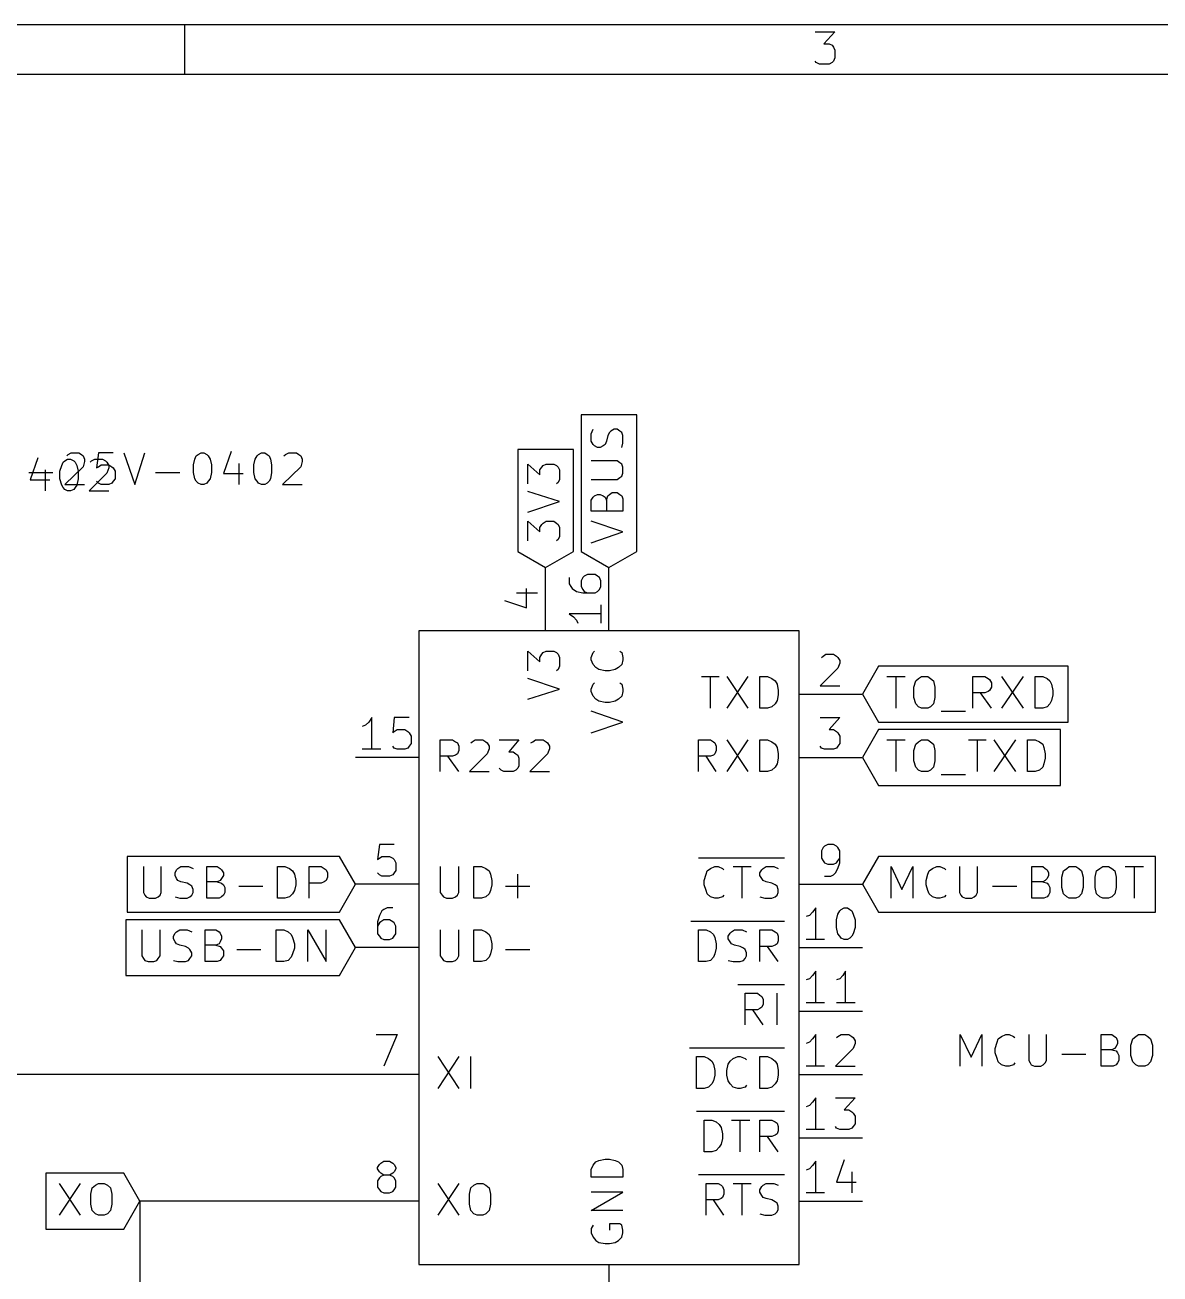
# Model space of a CAD drawing. Extents: x 0.4 to 11.3, y -7.9 to -0.4.
# Drawn here: x 4.079 to 5.869, y -2.365 to -0.394 of the extents above; entities that cross this region are included whole.
import ezdxf

# ---------------------------------------------------------------- set-up
doc = ezdxf.new("R2010")
doc.units = 0
doc.header["$MEASUREMENT"] = 0
for name, color, linetype in [('BLUE3', 171, 'CONTINUOUS'), ('CYAN2', 4, 'CONTINUOUS'), ('GREEN2', 3, 'CONTINUOUS'), ('LYELLOW', 51, 'CONTINUOUS'), ('RED2', 1, 'CONTINUOUS')]:
    doc.layers.add(name, color=color, linetype=linetype)

msp = doc.modelspace()

# ---------------------------------------------------------------- linework, layer by layer
at = {"layer": 'BLUE3', "linetype": 'CONTINUOUS'}
for p, q in [((5.554, -2.037), (5.554, -1.987)), ((5.554, -1.987), (5.571, -2.023)), ((5.571, -2.023), (5.588, -1.987)), ((5.588, -1.987), (5.588, -2.037)), ((5.614, -1.994), (5.619, -1.99)), ((5.619, -1.99), (5.626, -1.987)), ((5.626, -1.987), (5.631, -1.987)), ((5.631, -1.987), (5.638, -1.99)), ((5.638, -1.99), (5.64, -1.992)), ((5.662, -1.987), (5.662, -2.028)), ((5.69, -2.028), (5.69, -1.987)), ((5.776, -2.037), (5.776, -1.987)), ((5.776, -1.987), (5.793, -1.987)), ((5.793, -1.987), (5.797, -1.99)), ((5.797, -1.99), (5.8, -1.992)), ((5.826, -1.994), (5.831, -1.99)), ((5.831, -1.99), (5.835, -1.987)), ((5.835, -1.987), (5.845, -1.987)), ((5.845, -1.987), (5.85, -1.99)), ((5.85, -1.99), (5.854, -1.994)), ((5.609, -2.009), (5.612, -1.999)), ((5.609, -2.016), (5.609, -2.009)), ((5.612, -1.999), (5.614, -1.994)), ((5.797, -2.009), (5.793, -2.011)), ((5.8, -2.006), (5.797, -2.009)), ((5.8, -1.992), (5.802, -1.997)), ((5.802, -2.001), (5.8, -2.006)), ((5.802, -1.997), (5.802, -2.001)), ((5.823, -2.004), (5.826, -1.994)), ((5.823, -2.02), (5.823, -2.004)), ((5.854, -1.994), (5.857, -2.004)), ((5.857, -2.004), (5.857, -2.02)), ((5.612, -2.025), (5.609, -2.016)), ((5.614, -2.03), (5.612, -2.025)), ((5.619, -2.035), (5.614, -2.03)), ((5.662, -2.028), (5.664, -2.032)), ((5.688, -2.032), (5.69, -2.028)), ((5.714, -2.018), (5.752, -2.018)), ((5.793, -2.011), (5.776, -2.011)), ((5.793, -2.011), (5.8, -2.013)), ((5.8, -2.013), (5.802, -2.016)), ((5.802, -2.016), (5.804, -2.02)), ((5.804, -2.028), (5.802, -2.032)), ((5.804, -2.02), (5.804, -2.028)), ((5.826, -2.03), (5.823, -2.02)), ((5.831, -2.035), (5.826, -2.03)), ((5.854, -2.03), (5.85, -2.035)), ((5.857, -2.02), (5.854, -2.03)), ((5.626, -2.037), (5.619, -2.035)), ((5.631, -2.037), (5.626, -2.037)), ((5.638, -2.035), (5.631, -2.037)), ((5.64, -2.032), (5.638, -2.035)), ((5.664, -2.032), (5.666, -2.035)), ((5.666, -2.035), (5.671, -2.037)), ((5.671, -2.037), (5.681, -2.037)), ((5.681, -2.037), (5.685, -2.035)), ((5.685, -2.035), (5.688, -2.032)), ((5.795, -2.037), (5.776, -2.037)), ((5.8, -2.035), (5.795, -2.037)), ((5.802, -2.032), (5.8, -2.035)), ((5.835, -2.037), (5.831, -2.035)), ((5.845, -2.037), (5.835, -2.037)), ((5.85, -2.035), (5.845, -2.037))]:
    msp.add_line(p, q, dxfattribs=at)
at = {"layer": 'CYAN2', "linetype": 'CONTINUOUS'}
for p, q in [((4.099, -1.077), (4.087, -1.112)), ((4.137, -1.089), (4.139, -1.084)), ((4.139, -1.084), (4.142, -1.082)), ((4.142, -1.082), (4.146, -1.079)), ((4.145, -1.074), (4.147, -1.072)), ((4.146, -1.079), (4.151, -1.079)), ((4.147, -1.072), (4.152, -1.069)), ((4.151, -1.079), (4.156, -1.082)), ((4.152, -1.069), (4.164, -1.069)), ((4.156, -1.082), (4.158, -1.084)), ((4.158, -1.084), (4.161, -1.089)), ((4.164, -1.069), (4.168, -1.072)), ((4.168, -1.072), (4.171, -1.074)), ((4.171, -1.074), (4.173, -1.079)), ((4.173, -1.083), (4.171, -1.091)), ((4.173, -1.079), (4.173, -1.083)), ((4.182, -1.084), (4.184, -1.082)), ((4.184, -1.082), (4.189, -1.079)), ((4.189, -1.079), (4.201, -1.079)), ((4.195, -1.069), (4.192, -1.093)), ((4.218, -1.069), (4.195, -1.069)), ((4.201, -1.079), (4.206, -1.082)), ((4.206, -1.082), (4.208, -1.084)), ((4.208, -1.084), (4.211, -1.089)), ((4.235, -1.069), (4.252, -1.119)), ((4.252, -1.119), (4.268, -1.069)), ((4.345, -1.088), (4.347, -1.079)), ((4.347, -1.079), (4.349, -1.074)), ((4.349, -1.074), (4.352, -1.072)), ((4.352, -1.072), (4.357, -1.069)), ((4.357, -1.069), (4.361, -1.069)), ((4.361, -1.069), (4.366, -1.072)), ((4.366, -1.072), (4.368, -1.074)), ((4.368, -1.074), (4.371, -1.079)), ((4.371, -1.079), (4.373, -1.088)), ((4.404, -1.067), (4.392, -1.102)), ((4.44, -1.088), (4.442, -1.079)), ((4.442, -1.079), (4.445, -1.074)), ((4.445, -1.074), (4.447, -1.072)), ((4.447, -1.072), (4.452, -1.069)), ((4.452, -1.069), (4.457, -1.069)), ((4.457, -1.069), (4.461, -1.072)), ((4.461, -1.072), (4.464, -1.074)), ((4.464, -1.074), (4.466, -1.079)), ((4.466, -1.079), (4.468, -1.088)), ((4.487, -1.074), (4.49, -1.072)), ((4.49, -1.072), (4.495, -1.069)), ((4.495, -1.069), (4.507, -1.069)), ((4.507, -1.069), (4.511, -1.072)), ((4.511, -1.072), (4.514, -1.074)), ((4.514, -1.074), (4.516, -1.079)), ((4.516, -1.083), (4.514, -1.091)), ((4.516, -1.079), (4.516, -1.083)), ((4.085, -1.1), (4.123, -1.1)), ((4.111, -1.096), (4.111, -1.129)), ((4.134, -1.098), (4.137, -1.089)), ((4.134, -1.11), (4.134, -1.098)), ((4.171, -1.091), (4.142, -1.119)), ((4.161, -1.089), (4.163, -1.098)), ((4.163, -1.098), (4.163, -1.11)), ((4.208, -1.101), (4.18, -1.129)), ((4.192, -1.093), (4.195, -1.091)), ((4.195, -1.091), (4.199, -1.088)), ((4.199, -1.088), (4.211, -1.088)), ((4.211, -1.093), (4.208, -1.101)), ((4.211, -1.088), (4.216, -1.091)), ((4.211, -1.089), (4.211, -1.093)), ((4.216, -1.091), (4.218, -1.093)), ((4.218, -1.093), (4.221, -1.098)), ((4.221, -1.098), (4.221, -1.11)), ((4.285, -1.1), (4.323, -1.1)), ((4.345, -1.1), (4.345, -1.088)), ((4.347, -1.11), (4.345, -1.1)), ((4.373, -1.1), (4.371, -1.11)), ((4.373, -1.088), (4.373, -1.1)), ((4.392, -1.102), (4.423, -1.102)), ((4.416, -1.086), (4.416, -1.119)), ((4.44, -1.1), (4.44, -1.088)), ((4.442, -1.11), (4.44, -1.1)), ((4.468, -1.1), (4.466, -1.11)), ((4.468, -1.088), (4.468, -1.1)), ((4.514, -1.091), (4.485, -1.119)), ((4.087, -1.112), (4.118, -1.112)), ((4.137, -1.12), (4.134, -1.11)), ((4.139, -1.124), (4.137, -1.12)), ((4.142, -1.119), (4.173, -1.119)), ((4.161, -1.12), (4.158, -1.124)), ((4.163, -1.11), (4.161, -1.12)), ((4.195, -1.117), (4.192, -1.114)), ((4.199, -1.119), (4.195, -1.117)), ((4.211, -1.119), (4.199, -1.119)), ((4.216, -1.117), (4.211, -1.119)), ((4.218, -1.114), (4.216, -1.117)), ((4.221, -1.11), (4.218, -1.114)), ((4.349, -1.114), (4.347, -1.11)), ((4.352, -1.117), (4.349, -1.114)), ((4.357, -1.119), (4.352, -1.117)), ((4.361, -1.119), (4.357, -1.119)), ((4.366, -1.117), (4.361, -1.119)), ((4.368, -1.114), (4.366, -1.117)), ((4.371, -1.11), (4.368, -1.114)), ((4.445, -1.114), (4.442, -1.11)), ((4.447, -1.117), (4.445, -1.114)), ((4.452, -1.119), (4.447, -1.117)), ((4.457, -1.119), (4.452, -1.119)), ((4.461, -1.117), (4.457, -1.119)), ((4.464, -1.114), (4.461, -1.117)), ((4.466, -1.11), (4.464, -1.114)), ((4.485, -1.119), (4.516, -1.119)), ((4.142, -1.127), (4.139, -1.124)), ((4.146, -1.129), (4.142, -1.127)), ((4.151, -1.129), (4.146, -1.129)), ((4.156, -1.127), (4.151, -1.129)), ((4.158, -1.124), (4.156, -1.127)), ((4.18, -1.129), (4.211, -1.129)), ((4.872, -1.413), (4.872, -1.382)), ((4.872, -1.382), (4.891, -1.399)), ((4.891, -1.392), (4.894, -1.387)), ((4.891, -1.399), (4.891, -1.392)), ((4.894, -1.387), (4.896, -1.384)), ((4.896, -1.384), (4.901, -1.382)), ((4.901, -1.382), (4.913, -1.382)), ((4.913, -1.382), (4.917, -1.384)), ((4.917, -1.384), (4.92, -1.387)), ((4.92, -1.387), (4.922, -1.392)), ((4.922, -1.392), (4.922, -1.406)), ((4.972, -1.392), (4.975, -1.384)), ((4.972, -1.396), (4.972, -1.392)), ((4.975, -1.403), (4.972, -1.396)), ((4.975, -1.384), (4.977, -1.382)), ((5.017, -1.382), (5.02, -1.384)), ((5.02, -1.384), (5.022, -1.392)), ((5.022, -1.396), (5.02, -1.403)), ((5.022, -1.392), (5.022, -1.396)), ((4.92, -1.411), (4.917, -1.413)), ((4.922, -1.406), (4.92, -1.411)), ((4.979, -1.408), (4.975, -1.403)), ((4.984, -1.411), (4.979, -1.408)), ((4.994, -1.413), (4.984, -1.411)), ((5.001, -1.413), (4.994, -1.413)), ((5.01, -1.411), (5.001, -1.413)), ((5.015, -1.408), (5.01, -1.411)), ((5.02, -1.403), (5.015, -1.408)), ((4.922, -1.442), (4.872, -1.425)), ((4.972, -1.442), (4.975, -1.434)), ((4.975, -1.434), (4.977, -1.432)), ((5.017, -1.432), (5.02, -1.434)), ((5.02, -1.434), (5.022, -1.442)), ((5.146, -1.422), (5.174, -1.422)), ((5.16, -1.472), (5.16, -1.422)), ((5.186, -1.422), (5.219, -1.472)), ((5.219, -1.422), (5.186, -1.472)), ((5.238, -1.472), (5.238, -1.422)), ((5.238, -1.422), (5.25, -1.422)), ((5.25, -1.422), (5.257, -1.425)), ((5.257, -1.425), (5.262, -1.429)), ((5.262, -1.429), (5.265, -1.434)), ((5.265, -1.434), (5.267, -1.444)), ((4.872, -1.458), (4.922, -1.442)), ((4.972, -1.446), (4.972, -1.442)), ((4.975, -1.453), (4.972, -1.446)), ((4.979, -1.458), (4.975, -1.453)), ((4.984, -1.461), (4.979, -1.458)), ((5.015, -1.458), (5.01, -1.461)), ((5.02, -1.453), (5.015, -1.458)), ((5.022, -1.446), (5.02, -1.453)), ((5.022, -1.442), (5.022, -1.446)), ((5.267, -1.451), (5.265, -1.46)), ((5.267, -1.444), (5.267, -1.451)), ((5.022, -1.494), (4.972, -1.477)), ((4.994, -1.463), (4.984, -1.461)), ((5.001, -1.463), (4.994, -1.463)), ((5.01, -1.461), (5.001, -1.463)), ((5.25, -1.472), (5.238, -1.472)), ((5.257, -1.47), (5.25, -1.472)), ((5.262, -1.465), (5.257, -1.47)), ((5.265, -1.46), (5.262, -1.465)), ((4.972, -1.511), (5.022, -1.494)), ((4.734, -1.572), (4.734, -1.522)), ((4.734, -1.522), (4.753, -1.522)), ((4.753, -1.522), (4.758, -1.525)), ((4.758, -1.525), (4.761, -1.527)), ((4.761, -1.527), (4.763, -1.532)), ((4.763, -1.532), (4.763, -1.539)), ((4.782, -1.527), (4.784, -1.525)), ((4.784, -1.525), (4.789, -1.522)), ((4.789, -1.522), (4.801, -1.522)), ((4.801, -1.522), (4.806, -1.525)), ((4.806, -1.525), (4.808, -1.527)), ((4.808, -1.527), (4.811, -1.532)), ((4.811, -1.536), (4.808, -1.544)), ((4.811, -1.532), (4.811, -1.536)), ((4.827, -1.522), (4.858, -1.522)), ((4.858, -1.522), (4.842, -1.541)), ((4.877, -1.527), (4.88, -1.525)), ((4.88, -1.525), (4.884, -1.522)), ((4.884, -1.522), (4.896, -1.522)), ((4.896, -1.522), (4.901, -1.525)), ((4.901, -1.525), (4.903, -1.527)), ((4.903, -1.527), (4.906, -1.532)), ((4.906, -1.536), (4.903, -1.544)), ((4.906, -1.532), (4.906, -1.536)), ((5.141, -1.572), (5.141, -1.522)), ((5.141, -1.522), (5.16, -1.522)), ((5.16, -1.522), (5.165, -1.525)), ((5.165, -1.525), (5.167, -1.527)), ((5.167, -1.527), (5.169, -1.532)), ((5.169, -1.532), (5.169, -1.539)), ((5.186, -1.522), (5.219, -1.572)), ((5.219, -1.522), (5.186, -1.572)), ((5.238, -1.572), (5.238, -1.522)), ((5.238, -1.522), (5.25, -1.522)), ((5.25, -1.522), (5.257, -1.525)), ((5.257, -1.525), (5.262, -1.529)), ((5.262, -1.529), (5.265, -1.534)), ((5.265, -1.534), (5.267, -1.544)), ((4.753, -1.548), (4.734, -1.548)), ((4.763, -1.572), (4.746, -1.548)), ((4.758, -1.546), (4.753, -1.548)), ((4.761, -1.544), (4.758, -1.546)), ((4.763, -1.539), (4.761, -1.544)), ((4.808, -1.544), (4.78, -1.572)), ((4.842, -1.541), (4.849, -1.541)), ((4.849, -1.541), (4.853, -1.544)), ((4.853, -1.544), (4.856, -1.546)), ((4.856, -1.546), (4.858, -1.551)), ((4.858, -1.551), (4.858, -1.563)), ((4.903, -1.544), (4.875, -1.572)), ((5.16, -1.548), (5.141, -1.548)), ((5.169, -1.572), (5.153, -1.548)), ((5.165, -1.546), (5.16, -1.548)), ((5.167, -1.544), (5.165, -1.546)), ((5.169, -1.539), (5.167, -1.544)), ((5.267, -1.551), (5.265, -1.56)), ((5.267, -1.544), (5.267, -1.551)), ((4.78, -1.572), (4.811, -1.572)), ((4.83, -1.57), (4.827, -1.567)), ((4.834, -1.572), (4.83, -1.57)), ((4.849, -1.572), (4.834, -1.572)), ((4.853, -1.57), (4.849, -1.572)), ((4.856, -1.567), (4.853, -1.57)), ((4.858, -1.563), (4.856, -1.567)), ((4.875, -1.572), (4.906, -1.572)), ((5.25, -1.572), (5.238, -1.572)), ((5.257, -1.57), (5.25, -1.572)), ((5.262, -1.565), (5.257, -1.57)), ((5.265, -1.56), (5.262, -1.565)), ((5.141, -1.708), (5.191, -1.708)), ((5.191, -1.708), (5.229, -1.708)), ((5.229, -1.708), (5.277, -1.708)), ((4.734, -1.722), (4.734, -1.763)), ((4.763, -1.763), (4.763, -1.722)), ((4.787, -1.772), (4.787, -1.722)), ((4.787, -1.722), (4.799, -1.722)), ((4.799, -1.722), (4.806, -1.725)), ((4.806, -1.725), (4.811, -1.729)), ((4.811, -1.729), (4.813, -1.734)), ((4.813, -1.734), (4.815, -1.744)), ((4.856, -1.772), (4.856, -1.734)), ((5.15, -1.744), (5.153, -1.734)), ((5.153, -1.734), (5.155, -1.729)), ((5.155, -1.729), (5.16, -1.725)), ((5.16, -1.725), (5.167, -1.722)), ((5.167, -1.722), (5.172, -1.722)), ((5.172, -1.722), (5.179, -1.725)), ((5.179, -1.725), (5.181, -1.727)), ((5.196, -1.722), (5.224, -1.722)), ((5.21, -1.772), (5.21, -1.722)), ((5.238, -1.732), (5.241, -1.727)), ((5.238, -1.736), (5.238, -1.732)), ((5.241, -1.727), (5.243, -1.725)), ((5.243, -1.725), (5.248, -1.722)), ((5.248, -1.722), (5.26, -1.722)), ((5.26, -1.722), (5.267, -1.725)), ((4.815, -1.751), (4.813, -1.76)), ((4.815, -1.744), (4.815, -1.751)), ((4.837, -1.753), (4.875, -1.753)), ((5.15, -1.751), (5.15, -1.744)), ((5.153, -1.76), (5.15, -1.751)), ((5.241, -1.741), (5.238, -1.736)), ((5.243, -1.744), (5.241, -1.741)), ((5.248, -1.746), (5.243, -1.744)), ((5.257, -1.748), (5.248, -1.746)), ((5.262, -1.751), (5.257, -1.748)), ((5.265, -1.753), (5.262, -1.751)), ((5.267, -1.758), (5.265, -1.753)), ((4.734, -1.763), (4.737, -1.767)), ((4.737, -1.767), (4.739, -1.77)), ((4.739, -1.77), (4.744, -1.772)), ((4.744, -1.772), (4.753, -1.772)), ((4.753, -1.772), (4.758, -1.77)), ((4.758, -1.77), (4.761, -1.767)), ((4.761, -1.767), (4.763, -1.763)), ((4.799, -1.772), (4.787, -1.772)), ((4.806, -1.77), (4.799, -1.772)), ((4.811, -1.765), (4.806, -1.77)), ((4.813, -1.76), (4.811, -1.765)), ((5.155, -1.765), (5.153, -1.76)), ((5.16, -1.77), (5.155, -1.765)), ((5.167, -1.772), (5.16, -1.77)), ((5.172, -1.772), (5.167, -1.772)), ((5.179, -1.77), (5.172, -1.772)), ((5.181, -1.767), (5.179, -1.77)), ((5.238, -1.77), (5.246, -1.772)), ((5.246, -1.772), (5.257, -1.772)), ((5.257, -1.772), (5.262, -1.77)), ((5.262, -1.77), (5.265, -1.767)), ((5.265, -1.767), (5.267, -1.763)), ((5.267, -1.763), (5.267, -1.758)), ((5.129, -1.808), (5.179, -1.808)), ((5.179, -1.808), (5.227, -1.808)), ((5.227, -1.808), (5.277, -1.808)), ((4.734, -1.822), (4.734, -1.863)), ((4.763, -1.863), (4.763, -1.822)), ((4.787, -1.872), (4.787, -1.822)), ((4.787, -1.822), (4.799, -1.822)), ((4.799, -1.822), (4.806, -1.825)), ((4.806, -1.825), (4.811, -1.829)), ((4.811, -1.829), (4.813, -1.834)), ((5.141, -1.872), (5.141, -1.822)), ((5.141, -1.822), (5.153, -1.822)), ((5.153, -1.822), (5.16, -1.825)), ((5.16, -1.825), (5.165, -1.829)), ((5.165, -1.829), (5.167, -1.834)), ((5.188, -1.832), (5.191, -1.827)), ((5.188, -1.836), (5.188, -1.832)), ((5.191, -1.827), (5.193, -1.825)), ((5.193, -1.825), (5.198, -1.822)), ((5.198, -1.822), (5.21, -1.822)), ((5.21, -1.822), (5.217, -1.825)), ((5.238, -1.872), (5.238, -1.822)), ((5.238, -1.822), (5.257, -1.822)), ((5.257, -1.822), (5.262, -1.825)), ((5.262, -1.825), (5.265, -1.827)), ((5.265, -1.827), (5.267, -1.832)), ((5.267, -1.832), (5.267, -1.839)), ((4.813, -1.834), (4.815, -1.844)), ((4.815, -1.851), (4.813, -1.86)), ((4.815, -1.844), (4.815, -1.851)), ((5.167, -1.834), (5.169, -1.844)), ((5.169, -1.851), (5.167, -1.86)), ((5.169, -1.844), (5.169, -1.851)), ((5.191, -1.841), (5.188, -1.836)), ((5.193, -1.844), (5.191, -1.841)), ((5.198, -1.846), (5.193, -1.844)), ((5.207, -1.848), (5.198, -1.846)), ((5.212, -1.851), (5.207, -1.848)), ((5.215, -1.853), (5.212, -1.851)), ((5.257, -1.848), (5.238, -1.848)), ((5.267, -1.872), (5.25, -1.848)), ((5.262, -1.846), (5.257, -1.848)), ((5.265, -1.844), (5.262, -1.846)), ((5.267, -1.839), (5.265, -1.844)), ((4.734, -1.863), (4.737, -1.867)), ((4.737, -1.867), (4.739, -1.87)), ((4.739, -1.87), (4.744, -1.872)), ((4.744, -1.872), (4.753, -1.872)), ((4.753, -1.872), (4.758, -1.87)), ((4.758, -1.87), (4.761, -1.867)), ((4.761, -1.867), (4.763, -1.863)), ((4.799, -1.872), (4.787, -1.872)), ((4.806, -1.87), (4.799, -1.872)), ((4.811, -1.865), (4.806, -1.87)), ((4.813, -1.86), (4.811, -1.865)), ((4.837, -1.853), (4.875, -1.853)), ((5.153, -1.872), (5.141, -1.872)), ((5.16, -1.87), (5.153, -1.872)), ((5.165, -1.865), (5.16, -1.87)), ((5.167, -1.86), (5.165, -1.865)), ((5.188, -1.87), (5.196, -1.872)), ((5.196, -1.872), (5.207, -1.872)), ((5.207, -1.872), (5.212, -1.87)), ((5.212, -1.87), (5.215, -1.867)), ((5.217, -1.858), (5.215, -1.853)), ((5.215, -1.867), (5.217, -1.863)), ((5.217, -1.863), (5.217, -1.858)), ((5.203, -1.908), (5.253, -1.908)), ((5.253, -1.908), (5.277, -1.908)), ((5.215, -1.972), (5.215, -1.922)), ((5.215, -1.922), (5.234, -1.922)), ((5.234, -1.922), (5.238, -1.925)), ((5.238, -1.925), (5.241, -1.927)), ((5.241, -1.927), (5.243, -1.932)), ((5.265, -1.972), (5.265, -1.922)), ((5.234, -1.948), (5.215, -1.948)), ((5.243, -1.972), (5.227, -1.948)), ((5.238, -1.946), (5.234, -1.948)), ((5.241, -1.944), (5.238, -1.946)), ((5.243, -1.939), (5.241, -1.944)), ((5.243, -1.932), (5.243, -1.939)), ((5.127, -2.008), (5.177, -2.008)), ((5.177, -2.008), (5.227, -2.008)), ((5.227, -2.008), (5.277, -2.008)), ((4.73, -2.022), (4.763, -2.072)), ((4.763, -2.022), (4.73, -2.072)), ((4.782, -2.072), (4.782, -2.022)), ((5.138, -2.072), (5.138, -2.022)), ((5.138, -2.022), (5.15, -2.022)), ((5.15, -2.022), (5.157, -2.025)), ((5.157, -2.025), (5.162, -2.029)), ((5.162, -2.029), (5.165, -2.034)), ((5.188, -2.034), (5.191, -2.029)), ((5.191, -2.029), (5.196, -2.025)), ((5.196, -2.025), (5.203, -2.022)), ((5.203, -2.022), (5.207, -2.022)), ((5.207, -2.022), (5.215, -2.025)), ((5.215, -2.025), (5.217, -2.027)), ((5.238, -2.072), (5.238, -2.022)), ((5.238, -2.022), (5.25, -2.022)), ((5.25, -2.022), (5.257, -2.025)), ((5.257, -2.025), (5.262, -2.029)), ((5.262, -2.029), (5.265, -2.034)), ((5.165, -2.034), (5.167, -2.044)), ((5.167, -2.044), (5.167, -2.051)), ((5.186, -2.044), (5.188, -2.034)), ((5.186, -2.051), (5.186, -2.044)), ((5.265, -2.034), (5.267, -2.044)), ((5.267, -2.044), (5.267, -2.051)), ((5.162, -2.065), (5.157, -2.07)), ((5.165, -2.06), (5.162, -2.065)), ((5.167, -2.051), (5.165, -2.06)), ((5.188, -2.06), (5.186, -2.051)), ((5.191, -2.065), (5.188, -2.06)), ((5.196, -2.07), (5.191, -2.065)), ((5.217, -2.067), (5.215, -2.07)), ((5.262, -2.065), (5.257, -2.07)), ((5.265, -2.06), (5.262, -2.065)), ((5.267, -2.051), (5.265, -2.06)), ((5.15, -2.072), (5.138, -2.072)), ((5.157, -2.07), (5.15, -2.072)), ((5.203, -2.072), (5.196, -2.07)), ((5.207, -2.072), (5.203, -2.072)), ((5.215, -2.07), (5.207, -2.072)), ((5.25, -2.072), (5.238, -2.072)), ((5.257, -2.07), (5.25, -2.072)), ((5.138, -2.108), (5.188, -2.108)), ((5.188, -2.108), (5.227, -2.108)), ((5.227, -2.108), (5.277, -2.108)), ((5.15, -2.172), (5.15, -2.122)), ((5.15, -2.122), (5.162, -2.122)), ((5.162, -2.122), (5.169, -2.125)), ((5.169, -2.125), (5.174, -2.129)), ((5.193, -2.122), (5.222, -2.122)), ((5.207, -2.172), (5.207, -2.122)), ((5.238, -2.172), (5.238, -2.122)), ((5.238, -2.122), (5.257, -2.122)), ((5.257, -2.122), (5.262, -2.125)), ((5.262, -2.125), (5.265, -2.127)), ((5.265, -2.127), (5.267, -2.132)), ((5.174, -2.129), (5.177, -2.134)), ((5.177, -2.134), (5.179, -2.144)), ((5.179, -2.144), (5.179, -2.151)), ((5.257, -2.148), (5.238, -2.148)), ((5.267, -2.172), (5.25, -2.148)), ((5.262, -2.146), (5.257, -2.148)), ((5.265, -2.144), (5.262, -2.146)), ((5.267, -2.139), (5.265, -2.144)), ((5.267, -2.132), (5.267, -2.139)), ((5.174, -2.165), (5.169, -2.17)), ((5.177, -2.16), (5.174, -2.165)), ((5.179, -2.151), (5.177, -2.16)), ((4.979, -2.188), (4.984, -2.186)), ((4.984, -2.186), (4.994, -2.184)), ((4.994, -2.184), (5.001, -2.184)), ((5.001, -2.184), (5.01, -2.186)), ((5.01, -2.186), (5.015, -2.188)), ((5.162, -2.172), (5.15, -2.172)), ((5.169, -2.17), (5.162, -2.172)), ((4.972, -2.2), (4.975, -2.193)), ((4.972, -2.212), (4.972, -2.2)), ((4.975, -2.193), (4.979, -2.188)), ((5.015, -2.188), (5.02, -2.193)), ((5.02, -2.193), (5.022, -2.2)), ((5.022, -2.2), (5.022, -2.212)), ((4.73, -2.222), (4.763, -2.272)), ((4.763, -2.222), (4.73, -2.272)), ((4.782, -2.229), (4.787, -2.225)), ((4.787, -2.225), (4.792, -2.222)), ((4.792, -2.222), (4.801, -2.222)), ((4.801, -2.222), (4.806, -2.225)), ((4.806, -2.225), (4.811, -2.229)), ((5.022, -2.212), (4.972, -2.212)), ((5.141, -2.208), (5.191, -2.208)), ((5.153, -2.272), (5.153, -2.222)), ((5.153, -2.222), (5.172, -2.222)), ((5.172, -2.222), (5.177, -2.225)), ((5.177, -2.225), (5.179, -2.227)), ((5.179, -2.227), (5.181, -2.232)), ((5.191, -2.208), (5.229, -2.208)), ((5.196, -2.222), (5.224, -2.222)), ((5.21, -2.272), (5.21, -2.222)), ((5.229, -2.208), (5.277, -2.208)), ((5.238, -2.232), (5.241, -2.227)), ((5.241, -2.227), (5.243, -2.225)), ((5.243, -2.225), (5.248, -2.222)), ((5.248, -2.222), (5.26, -2.222)), ((5.26, -2.222), (5.267, -2.225)), ((4.78, -2.239), (4.782, -2.229)), ((4.78, -2.255), (4.78, -2.239)), ((4.811, -2.229), (4.813, -2.239)), ((4.813, -2.239), (4.813, -2.255)), ((4.972, -2.265), (5.022, -2.236)), ((5.022, -2.236), (4.972, -2.236)), ((5.177, -2.246), (5.172, -2.248)), ((5.179, -2.244), (5.177, -2.246)), ((5.181, -2.239), (5.179, -2.244)), ((5.181, -2.232), (5.181, -2.239)), ((5.238, -2.236), (5.238, -2.232)), ((5.241, -2.241), (5.238, -2.236)), ((5.243, -2.244), (5.241, -2.241)), ((5.248, -2.246), (5.243, -2.244)), ((5.257, -2.248), (5.248, -2.246)), ((4.782, -2.265), (4.78, -2.255)), ((4.787, -2.27), (4.782, -2.265)), ((4.811, -2.265), (4.806, -2.27)), ((4.813, -2.255), (4.811, -2.265)), ((5.022, -2.265), (4.972, -2.265)), ((5.172, -2.248), (5.153, -2.248)), ((5.181, -2.272), (5.165, -2.248)), ((5.262, -2.251), (5.257, -2.248)), ((5.265, -2.253), (5.262, -2.251)), ((5.267, -2.258), (5.265, -2.253)), ((5.265, -2.267), (5.267, -2.263)), ((5.267, -2.263), (5.267, -2.258)), ((4.792, -2.272), (4.787, -2.27)), ((4.801, -2.272), (4.792, -2.272)), ((4.806, -2.27), (4.801, -2.272)), ((5.017, -2.286), (5.001, -2.286)), ((5.001, -2.286), (5.001, -2.296)), ((5.02, -2.288), (5.017, -2.286)), ((5.238, -2.27), (5.246, -2.272)), ((5.246, -2.272), (5.257, -2.272)), ((5.257, -2.272), (5.262, -2.27)), ((5.262, -2.27), (5.265, -2.267)), ((4.975, -2.288), (4.972, -2.293)), ((4.972, -2.293), (4.972, -2.3)), ((4.972, -2.3), (4.975, -2.307)), ((5.022, -2.296), (5.02, -2.288)), ((5.02, -2.307), (5.022, -2.3)), ((5.022, -2.3), (5.022, -2.296)), ((4.975, -2.307), (4.979, -2.312)), ((4.979, -2.312), (4.984, -2.315)), ((4.984, -2.315), (4.994, -2.317)), ((4.994, -2.317), (5.001, -2.317)), ((5.001, -2.317), (5.01, -2.315)), ((5.01, -2.315), (5.015, -2.312)), ((5.015, -2.312), (5.02, -2.307))]:
    msp.add_line(p, q, dxfattribs=at)
at = {"layer": 'GREEN2', "linetype": 'CONTINUOUS'}
for p, q in [((4.6, -2.05), (3.39, -2.05)), ((4.26, -2.25), (4.26, -2.48)), ((4.6, -2.25), (4.26, -2.25))]:
    msp.add_line(p, q, dxfattribs=at)
at = {"layer": 'LYELLOW', "linetype": 'CONTINUOUS'}
for p, q in [((4.7, -1.35), (4.7, -2.35)), ((5.3, -1.35), (4.7, -1.35)), ((5.3, -2.35), (5.3, -1.35)), ((4.7, -2.35), (5.3, -2.35))]:
    msp.add_line(p, q, dxfattribs=at)
at = {"layer": 'RED2', "linetype": 'CONTINUOUS'}
for p, q in [((11.299, -0.394), (0.394, -0.394)), ((4.331, -0.472), (4.331, -0.394)), ((5.325, -0.405), (5.356, -0.405)), ((5.356, -0.405), (5.339, -0.424)), ((5.339, -0.424), (5.347, -0.424)), ((5.347, -0.424), (5.352, -0.426)), ((5.352, -0.426), (5.354, -0.429)), ((5.354, -0.429), (5.356, -0.434)), ((5.327, -0.453), (5.325, -0.451)), ((5.332, -0.456), (5.327, -0.453)), ((5.352, -0.453), (5.347, -0.456)), ((5.354, -0.451), (5.352, -0.453)), ((5.356, -0.446), (5.354, -0.451)), ((5.356, -0.434), (5.356, -0.446)), ((11.221, -0.472), (0.472, -0.472)), ((5.347, -0.456), (5.332, -0.456)), ((5, -1.009), (4.956, -1.009)), ((4.956, -1.009), (4.956, -1.225)), ((5.044, -1.009), (5, -1.009)), ((5.044, -1.225), (5.044, -1.009)), ((4.972, -1.039), (4.975, -1.032)), ((4.972, -1.051), (4.972, -1.039)), ((4.998, -1.042), (4.996, -1.051)), ((5.001, -1.037), (4.998, -1.042)), ((5.003, -1.035), (5.001, -1.037)), ((5.008, -1.032), (5.003, -1.035)), ((5.013, -1.032), (5.008, -1.032)), ((5.017, -1.035), (5.013, -1.032)), ((5.02, -1.037), (5.017, -1.035)), ((5.022, -1.042), (5.02, -1.037)), ((5.022, -1.054), (5.022, -1.042)), ((4.9, -1.064), (4.856, -1.064)), ((4.856, -1.064), (4.856, -1.225)), ((4.944, -1.064), (4.9, -1.064)), ((4.944, -1.225), (4.944, -1.064)), ((4.975, -1.056), (4.972, -1.051)), ((4.977, -1.058), (4.975, -1.056)), ((4.982, -1.061), (4.977, -1.058)), ((4.986, -1.061), (4.982, -1.061)), ((4.991, -1.058), (4.986, -1.061)), ((4.994, -1.056), (4.991, -1.058)), ((4.996, -1.051), (4.994, -1.056)), ((5.02, -1.061), (5.022, -1.054)), ((5.013, -1.082), (4.972, -1.082)), ((5.017, -1.085), (5.013, -1.082)), ((4.872, -1.118), (4.872, -1.087)), ((4.872, -1.087), (4.891, -1.104)), ((4.891, -1.096), (4.894, -1.092)), ((4.891, -1.104), (4.891, -1.096)), ((4.894, -1.092), (4.896, -1.089)), ((4.896, -1.089), (4.901, -1.087)), ((4.901, -1.087), (4.913, -1.087)), ((4.913, -1.087), (4.917, -1.089)), ((4.917, -1.089), (4.92, -1.092)), ((4.92, -1.092), (4.922, -1.096)), ((4.922, -1.096), (4.922, -1.111)), ((5.02, -1.087), (5.017, -1.085)), ((5.022, -1.092), (5.02, -1.087)), ((5.02, -1.106), (5.022, -1.101)), ((5.022, -1.101), (5.022, -1.092)), ((4.92, -1.116), (4.917, -1.118)), ((4.922, -1.111), (4.92, -1.116)), ((4.972, -1.111), (5.013, -1.111)), ((5.013, -1.111), (5.017, -1.108)), ((5.017, -1.108), (5.02, -1.106)), ((4.922, -1.146), (4.872, -1.13)), ((4.972, -1.144), (4.975, -1.139)), ((4.975, -1.139), (4.977, -1.137)), ((4.977, -1.137), (4.982, -1.135)), ((4.982, -1.135), (4.986, -1.135)), ((4.986, -1.135), (4.991, -1.137)), ((4.991, -1.137), (4.994, -1.139)), ((4.994, -1.139), (4.996, -1.144)), ((4.996, -1.144), (4.998, -1.137)), ((4.998, -1.137), (5.001, -1.135)), ((5.001, -1.135), (5.005, -1.132)), ((5.005, -1.132), (5.013, -1.132)), ((5.013, -1.132), (5.017, -1.135)), ((5.017, -1.135), (5.02, -1.137)), ((5.02, -1.137), (5.022, -1.142)), ((5.022, -1.142), (5.022, -1.161)), ((4.872, -1.163), (4.922, -1.146)), ((4.972, -1.161), (4.972, -1.144)), ((5.022, -1.161), (4.972, -1.161)), ((4.996, -1.144), (4.996, -1.161)), ((4.872, -1.208), (4.872, -1.177)), ((4.872, -1.177), (4.891, -1.194)), ((4.891, -1.187), (4.894, -1.182)), ((4.894, -1.182), (4.896, -1.18)), ((4.896, -1.18), (4.901, -1.177)), ((4.901, -1.177), (4.913, -1.177)), ((4.913, -1.177), (4.917, -1.18)), ((4.917, -1.18), (4.92, -1.182)), ((4.92, -1.182), (4.922, -1.187)), ((5.022, -1.194), (4.972, -1.177)), ((4.891, -1.194), (4.891, -1.187)), ((4.922, -1.201), (4.92, -1.206)), ((4.922, -1.187), (4.922, -1.201)), ((4.972, -1.211), (5.022, -1.194)), ((4.92, -1.206), (4.917, -1.208)), ((4.856, -1.225), (4.9, -1.25)), ((4.9, -1.25), (4.944, -1.225)), ((4.956, -1.225), (5, -1.25)), ((5, -1.25), (5.044, -1.225)), ((4.9, -1.35), (4.9, -1.25)), ((4.966, -1.261), (4.961, -1.264)), ((4.978, -1.261), (4.966, -1.261)), ((4.982, -1.264), (4.978, -1.261)), ((5, -1.35), (5, -1.25)), ((4.937, -1.266), (4.937, -1.276)), ((4.937, -1.276), (4.94, -1.28)), ((4.94, -1.28), (4.942, -1.283)), ((4.959, -1.266), (4.956, -1.271)), ((4.956, -1.271), (4.956, -1.28)), ((4.956, -1.28), (4.959, -1.285)), ((4.961, -1.264), (4.959, -1.266)), ((4.985, -1.266), (4.982, -1.264)), ((4.987, -1.271), (4.985, -1.266)), ((4.985, -1.285), (4.987, -1.28)), ((4.987, -1.28), (4.987, -1.271)), ((4.854, -1.29), (4.887, -1.29)), ((4.87, -1.314), (4.87, -1.283)), ((4.942, -1.283), (4.949, -1.288)), ((4.949, -1.288), (4.959, -1.29)), ((4.959, -1.285), (4.961, -1.288)), ((4.959, -1.29), (4.978, -1.29)), ((4.961, -1.288), (4.966, -1.29)), ((4.978, -1.29), (4.982, -1.288)), ((4.982, -1.288), (4.985, -1.285)), ((4.835, -1.302), (4.87, -1.314)), ((4.987, -1.309), (4.987, -1.338)), ((4.987, -1.323), (4.937, -1.323)), ((4.937, -1.323), (4.944, -1.328)), ((4.944, -1.328), (4.949, -1.333)), ((4.949, -1.333), (4.951, -1.338)), ((4.7, -1.35), (4.7, -2.35)), ((5.3, -1.35), (4.7, -1.35)), ((4.7, -1.35), (4.7, -2.35)), ((5.3, -1.35), (4.7, -1.35)), ((5.3, -2.35), (5.3, -1.35)), ((5.3, -2.35), (5.3, -1.35)), ((5.335, -1.392), (5.338, -1.39)), ((5.338, -1.39), (5.342, -1.387)), ((5.342, -1.387), (5.354, -1.387)), ((5.354, -1.387), (5.359, -1.39)), ((5.359, -1.39), (5.361, -1.392)), ((5.361, -1.392), (5.364, -1.397)), ((5.364, -1.397), (5.364, -1.401)), ((5.361, -1.409), (5.333, -1.437)), ((5.364, -1.401), (5.361, -1.409)), ((5.425, -1.406), (5.4, -1.45)), ((5.724, -1.406), (5.425, -1.406)), ((5.724, -1.45), (5.724, -1.406)), ((5.333, -1.437), (5.364, -1.437)), ((5.438, -1.422), (5.467, -1.422)), ((5.453, -1.472), (5.453, -1.422)), ((5.481, -1.439), (5.484, -1.429)), ((5.484, -1.429), (5.488, -1.425)), ((5.488, -1.425), (5.493, -1.422)), ((5.493, -1.422), (5.503, -1.422)), ((5.503, -1.422), (5.507, -1.425)), ((5.507, -1.425), (5.512, -1.429)), ((5.512, -1.429), (5.514, -1.439)), ((5.574, -1.472), (5.574, -1.422)), ((5.574, -1.422), (5.593, -1.422)), ((5.593, -1.422), (5.598, -1.425)), ((5.598, -1.425), (5.6, -1.427)), ((5.6, -1.427), (5.603, -1.432)), ((5.603, -1.432), (5.603, -1.439)), ((5.619, -1.422), (5.653, -1.472)), ((5.653, -1.422), (5.619, -1.472)), ((5.672, -1.472), (5.672, -1.422)), ((5.672, -1.422), (5.684, -1.422)), ((5.684, -1.422), (5.691, -1.425)), ((5.691, -1.425), (5.695, -1.429)), ((5.695, -1.429), (5.698, -1.434)), ((5.698, -1.434), (5.7, -1.444)), ((5.3, -1.45), (5.4, -1.45)), ((5.4, -1.45), (5.425, -1.494)), ((5.481, -1.455), (5.481, -1.439)), ((5.484, -1.465), (5.481, -1.455)), ((5.514, -1.455), (5.512, -1.465)), ((5.514, -1.439), (5.514, -1.455)), ((5.593, -1.448), (5.574, -1.448)), ((5.603, -1.472), (5.586, -1.448)), ((5.598, -1.446), (5.593, -1.448)), ((5.6, -1.444), (5.598, -1.446)), ((5.603, -1.439), (5.6, -1.444)), ((5.7, -1.451), (5.698, -1.46)), ((5.7, -1.444), (5.7, -1.451)), ((5.724, -1.494), (5.724, -1.45)), ((5.488, -1.47), (5.484, -1.465)), ((5.493, -1.472), (5.488, -1.47)), ((5.503, -1.472), (5.493, -1.472)), ((5.507, -1.47), (5.503, -1.472)), ((5.512, -1.465), (5.507, -1.47)), ((5.524, -1.477), (5.562, -1.477)), ((5.684, -1.472), (5.672, -1.472)), ((5.691, -1.47), (5.684, -1.472)), ((5.695, -1.465), (5.691, -1.47)), ((5.698, -1.46), (5.695, -1.465)), ((4.621, -1.494), (4.616, -1.499)), ((4.626, -1.487), (4.621, -1.494)), ((4.626, -1.537), (4.626, -1.487)), ((4.661, -1.487), (4.659, -1.511)), ((4.685, -1.487), (4.661, -1.487)), ((5.333, -1.487), (5.364, -1.487)), ((5.364, -1.487), (5.347, -1.506)), ((5.425, -1.494), (5.724, -1.494)), ((4.616, -1.499), (4.611, -1.501)), ((4.659, -1.511), (4.661, -1.509)), ((4.661, -1.509), (4.666, -1.506)), ((4.666, -1.506), (4.678, -1.506)), ((4.678, -1.506), (4.683, -1.509)), ((4.683, -1.509), (4.685, -1.511)), ((4.685, -1.511), (4.688, -1.516)), ((4.688, -1.516), (4.688, -1.528)), ((5.347, -1.506), (5.354, -1.506)), ((5.354, -1.506), (5.359, -1.509)), ((5.359, -1.509), (5.361, -1.511)), ((5.361, -1.511), (5.364, -1.516)), ((5.364, -1.516), (5.364, -1.528)), ((5.425, -1.506), (5.4, -1.55)), ((5.712, -1.506), (5.425, -1.506)), ((5.712, -1.55), (5.712, -1.506)), ((4.64, -1.537), (4.611, -1.537)), ((4.661, -1.535), (4.659, -1.532)), ((4.666, -1.537), (4.661, -1.535)), ((4.678, -1.537), (4.666, -1.537)), ((4.683, -1.535), (4.678, -1.537)), ((4.685, -1.532), (4.683, -1.535)), ((4.688, -1.528), (4.685, -1.532)), ((5.335, -1.535), (5.333, -1.532)), ((5.34, -1.537), (5.335, -1.535)), ((5.354, -1.537), (5.34, -1.537)), ((5.359, -1.535), (5.354, -1.537)), ((5.361, -1.532), (5.359, -1.535)), ((5.364, -1.528), (5.361, -1.532)), ((5.438, -1.522), (5.467, -1.522)), ((5.453, -1.572), (5.453, -1.522)), ((5.481, -1.539), (5.484, -1.529)), ((5.484, -1.529), (5.488, -1.525)), ((5.488, -1.525), (5.493, -1.522)), ((5.493, -1.522), (5.503, -1.522)), ((5.503, -1.522), (5.507, -1.525)), ((5.507, -1.525), (5.512, -1.529)), ((5.512, -1.529), (5.514, -1.539)), ((5.567, -1.522), (5.595, -1.522)), ((5.581, -1.572), (5.581, -1.522)), ((5.607, -1.522), (5.641, -1.572)), ((5.641, -1.522), (5.607, -1.572)), ((5.66, -1.572), (5.66, -1.522)), ((5.66, -1.522), (5.672, -1.522)), ((5.672, -1.522), (5.679, -1.525)), ((5.679, -1.525), (5.684, -1.529)), ((5.684, -1.529), (5.686, -1.534)), ((5.686, -1.534), (5.688, -1.544)), ((4.7, -1.55), (4.6, -1.55)), ((5.3, -1.55), (5.4, -1.55)), ((5.4, -1.55), (5.425, -1.594)), ((5.481, -1.555), (5.481, -1.539)), ((5.484, -1.565), (5.481, -1.555)), ((5.514, -1.555), (5.512, -1.565)), ((5.514, -1.539), (5.514, -1.555)), ((5.688, -1.551), (5.686, -1.56)), ((5.688, -1.544), (5.688, -1.551)), ((5.712, -1.594), (5.712, -1.55)), ((5.488, -1.57), (5.484, -1.565)), ((5.493, -1.572), (5.488, -1.57)), ((5.503, -1.572), (5.493, -1.572)), ((5.507, -1.57), (5.503, -1.572)), ((5.512, -1.565), (5.507, -1.57)), ((5.672, -1.572), (5.66, -1.572)), ((5.679, -1.57), (5.672, -1.572)), ((5.684, -1.565), (5.679, -1.57)), ((5.686, -1.56), (5.684, -1.565)), ((5.425, -1.594), (5.712, -1.594)), ((5.524, -1.577), (5.562, -1.577)), ((4.638, -1.687), (4.635, -1.711)), ((4.661, -1.687), (4.638, -1.687)), ((5.338, -1.692), (5.335, -1.697)), ((5.34, -1.69), (5.338, -1.692)), ((5.345, -1.687), (5.34, -1.69)), ((5.354, -1.687), (5.345, -1.687)), ((5.359, -1.69), (5.354, -1.687)), ((5.361, -1.692), (5.359, -1.69)), ((5.364, -1.697), (5.361, -1.692)), ((4.575, -1.706), (4.24, -1.706)), ((4.24, -1.706), (4.24, -1.75)), ((4.6, -1.75), (4.575, -1.706)), ((4.635, -1.711), (4.638, -1.709)), ((4.638, -1.709), (4.642, -1.706)), ((4.642, -1.706), (4.654, -1.706)), ((4.654, -1.706), (4.659, -1.709)), ((4.659, -1.709), (4.661, -1.711)), ((4.661, -1.711), (4.664, -1.716)), ((5.335, -1.697), (5.335, -1.709)), ((5.335, -1.709), (5.338, -1.713)), ((5.338, -1.713), (5.34, -1.716)), ((5.359, -1.716), (5.361, -1.713)), ((5.361, -1.713), (5.364, -1.709)), ((5.364, -1.716), (5.364, -1.697)), ((5.425, -1.706), (5.4, -1.75)), ((5.862, -1.706), (5.425, -1.706)), ((5.862, -1.75), (5.862, -1.706)), ((4.266, -1.722), (4.266, -1.763)), ((4.294, -1.763), (4.294, -1.722)), ((4.316, -1.732), (4.318, -1.727)), ((4.316, -1.736), (4.316, -1.732)), ((4.318, -1.727), (4.32, -1.725)), ((4.32, -1.725), (4.325, -1.722)), ((4.325, -1.722), (4.337, -1.722)), ((4.337, -1.722), (4.344, -1.725)), ((4.366, -1.772), (4.366, -1.722)), ((4.366, -1.722), (4.382, -1.722)), ((4.382, -1.722), (4.387, -1.725)), ((4.387, -1.725), (4.389, -1.727)), ((4.389, -1.727), (4.392, -1.732)), ((4.392, -1.732), (4.392, -1.736)), ((4.477, -1.772), (4.477, -1.722)), ((4.477, -1.722), (4.489, -1.722)), ((4.489, -1.722), (4.496, -1.725)), ((4.496, -1.725), (4.501, -1.729)), ((4.501, -1.729), (4.504, -1.734)), ((4.504, -1.734), (4.506, -1.744)), ((4.527, -1.772), (4.527, -1.722)), ((4.527, -1.722), (4.546, -1.722)), ((4.546, -1.722), (4.551, -1.725)), ((4.551, -1.725), (4.554, -1.727)), ((4.554, -1.727), (4.556, -1.732)), ((4.556, -1.732), (4.556, -1.739)), ((4.638, -1.735), (4.635, -1.732)), ((4.661, -1.732), (4.659, -1.735)), ((4.664, -1.728), (4.661, -1.732)), ((4.664, -1.716), (4.664, -1.728)), ((5.34, -1.716), (5.345, -1.718)), ((5.345, -1.718), (5.354, -1.718)), ((5.354, -1.718), (5.359, -1.716)), ((5.354, -1.735), (5.357, -1.732)), ((5.357, -1.732), (5.361, -1.725)), ((5.361, -1.725), (5.364, -1.716)), ((5.445, -1.772), (5.445, -1.722)), ((5.445, -1.722), (5.462, -1.758)), ((5.462, -1.758), (5.479, -1.722)), ((5.479, -1.722), (5.479, -1.772)), ((5.5, -1.744), (5.503, -1.734)), ((5.503, -1.734), (5.505, -1.729)), ((5.505, -1.729), (5.51, -1.725)), ((5.51, -1.725), (5.517, -1.722)), ((5.517, -1.722), (5.522, -1.722)), ((5.522, -1.722), (5.529, -1.725)), ((5.529, -1.725), (5.531, -1.727)), ((5.553, -1.722), (5.553, -1.763)), ((5.581, -1.763), (5.581, -1.722)), ((5.667, -1.772), (5.667, -1.722)), ((5.667, -1.722), (5.684, -1.722)), ((5.684, -1.722), (5.688, -1.725)), ((5.688, -1.725), (5.691, -1.727)), ((5.691, -1.727), (5.693, -1.732)), ((5.693, -1.732), (5.693, -1.736)), ((5.714, -1.739), (5.717, -1.729)), ((5.717, -1.729), (5.722, -1.725)), ((5.722, -1.725), (5.726, -1.722)), ((5.726, -1.722), (5.736, -1.722)), ((5.736, -1.722), (5.741, -1.725)), ((5.741, -1.725), (5.745, -1.729)), ((5.745, -1.729), (5.748, -1.739)), ((5.767, -1.739), (5.769, -1.729)), ((5.769, -1.729), (5.774, -1.725)), ((5.774, -1.725), (5.779, -1.722)), ((5.779, -1.722), (5.788, -1.722)), ((5.788, -1.722), (5.793, -1.725)), ((5.793, -1.725), (5.798, -1.729)), ((5.798, -1.729), (5.8, -1.739)), ((5.814, -1.722), (5.843, -1.722)), ((5.829, -1.772), (5.829, -1.722)), ((4.24, -1.75), (4.24, -1.794)), ((4.318, -1.741), (4.316, -1.736)), ((4.32, -1.744), (4.318, -1.741)), ((4.325, -1.746), (4.32, -1.744)), ((4.335, -1.748), (4.325, -1.746)), ((4.339, -1.751), (4.335, -1.748)), ((4.342, -1.753), (4.339, -1.751)), ((4.344, -1.758), (4.342, -1.753)), ((4.382, -1.746), (4.366, -1.746)), ((4.387, -1.744), (4.382, -1.746)), ((4.382, -1.746), (4.389, -1.748)), ((4.389, -1.741), (4.387, -1.744)), ((4.392, -1.736), (4.389, -1.741)), ((4.389, -1.748), (4.392, -1.751)), ((4.392, -1.751), (4.394, -1.755)), ((4.416, -1.753), (4.454, -1.753)), ((4.506, -1.751), (4.504, -1.76)), ((4.506, -1.744), (4.506, -1.751)), ((4.546, -1.748), (4.527, -1.748)), ((4.551, -1.746), (4.546, -1.748)), ((4.554, -1.744), (4.551, -1.746)), ((4.556, -1.739), (4.554, -1.744)), ((4.575, -1.794), (4.6, -1.75)), ((4.7, -1.75), (4.6, -1.75)), ((4.642, -1.737), (4.638, -1.735)), ((4.654, -1.737), (4.642, -1.737)), ((4.659, -1.735), (4.654, -1.737)), ((5.3, -1.75), (5.4, -1.75)), ((5.34, -1.737), (5.35, -1.737)), ((5.35, -1.737), (5.354, -1.735)), ((5.4, -1.75), (5.425, -1.794)), ((5.5, -1.751), (5.5, -1.744)), ((5.503, -1.76), (5.5, -1.751)), ((5.605, -1.753), (5.643, -1.753)), ((5.684, -1.746), (5.667, -1.746)), ((5.688, -1.744), (5.684, -1.746)), ((5.684, -1.746), (5.691, -1.748)), ((5.691, -1.741), (5.688, -1.744)), ((5.693, -1.736), (5.691, -1.741)), ((5.691, -1.748), (5.693, -1.751)), ((5.693, -1.751), (5.695, -1.755)), ((5.714, -1.755), (5.714, -1.739)), ((5.748, -1.739), (5.748, -1.755)), ((5.767, -1.755), (5.767, -1.739)), ((5.8, -1.739), (5.8, -1.755)), ((5.862, -1.794), (5.862, -1.75)), ((4.266, -1.763), (4.268, -1.767)), ((4.268, -1.767), (4.27, -1.77)), ((4.27, -1.77), (4.275, -1.772)), ((4.275, -1.772), (4.285, -1.772)), ((4.285, -1.772), (4.289, -1.77)), ((4.289, -1.77), (4.292, -1.767)), ((4.292, -1.767), (4.294, -1.763)), ((4.316, -1.77), (4.323, -1.772)), ((4.323, -1.772), (4.335, -1.772)), ((4.335, -1.772), (4.339, -1.77)), ((4.339, -1.77), (4.342, -1.767)), ((4.342, -1.767), (4.344, -1.763)), ((4.344, -1.763), (4.344, -1.758)), ((4.385, -1.772), (4.366, -1.772)), ((4.389, -1.77), (4.385, -1.772)), ((4.392, -1.767), (4.389, -1.77)), ((4.394, -1.763), (4.392, -1.767)), ((4.394, -1.755), (4.394, -1.763)), ((4.489, -1.772), (4.477, -1.772)), ((4.496, -1.77), (4.489, -1.772)), ((4.501, -1.765), (4.496, -1.77)), ((4.504, -1.76), (4.501, -1.765)), ((5.505, -1.765), (5.503, -1.76)), ((5.51, -1.77), (5.505, -1.765)), ((5.517, -1.772), (5.51, -1.77)), ((5.522, -1.772), (5.517, -1.772)), ((5.529, -1.77), (5.522, -1.772)), ((5.531, -1.767), (5.529, -1.77)), ((5.553, -1.763), (5.555, -1.767)), ((5.555, -1.767), (5.557, -1.77)), ((5.557, -1.77), (5.562, -1.772)), ((5.562, -1.772), (5.572, -1.772)), ((5.572, -1.772), (5.576, -1.77)), ((5.576, -1.77), (5.579, -1.767)), ((5.579, -1.767), (5.581, -1.763)), ((5.686, -1.772), (5.667, -1.772)), ((5.691, -1.77), (5.686, -1.772)), ((5.693, -1.767), (5.691, -1.77)), ((5.695, -1.763), (5.693, -1.767)), ((5.695, -1.755), (5.695, -1.763)), ((5.717, -1.765), (5.714, -1.755)), ((5.722, -1.77), (5.717, -1.765)), ((5.726, -1.772), (5.722, -1.77)), ((5.736, -1.772), (5.726, -1.772)), ((5.741, -1.77), (5.736, -1.772)), ((5.745, -1.765), (5.741, -1.77)), ((5.748, -1.755), (5.745, -1.765)), ((5.769, -1.765), (5.767, -1.755)), ((5.774, -1.77), (5.769, -1.765)), ((5.779, -1.772), (5.774, -1.77)), ((5.788, -1.772), (5.779, -1.772)), ((5.793, -1.77), (5.788, -1.772)), ((5.798, -1.765), (5.793, -1.77)), ((5.8, -1.755), (5.798, -1.765)), ((4.642, -1.792), (4.638, -1.799)), ((4.645, -1.79), (4.642, -1.792)), ((4.65, -1.787), (4.645, -1.79)), ((4.659, -1.787), (4.65, -1.787)), ((5.326, -1.787), (5.321, -1.794)), ((5.326, -1.837), (5.326, -1.787)), ((5.361, -1.797), (5.364, -1.792)), ((5.364, -1.792), (5.366, -1.79)), ((5.366, -1.79), (5.371, -1.787)), ((5.371, -1.787), (5.376, -1.787)), ((5.376, -1.787), (5.38, -1.79)), ((5.38, -1.79), (5.383, -1.792)), ((5.383, -1.792), (5.385, -1.797)), ((4.575, -1.806), (4.238, -1.806)), ((4.238, -1.806), (4.238, -1.85)), ((4.24, -1.794), (4.575, -1.794)), ((4.6, -1.85), (4.575, -1.806)), ((4.638, -1.799), (4.635, -1.809)), ((4.635, -1.809), (4.635, -1.828)), ((4.638, -1.811), (4.635, -1.816)), ((4.64, -1.809), (4.638, -1.811)), ((4.645, -1.806), (4.64, -1.809)), ((4.654, -1.806), (4.645, -1.806)), ((4.659, -1.809), (4.654, -1.806)), ((4.661, -1.811), (4.659, -1.809)), ((4.664, -1.816), (4.661, -1.811)), ((5.316, -1.799), (5.311, -1.801)), ((5.321, -1.794), (5.316, -1.799)), ((5.359, -1.806), (5.361, -1.797)), ((5.359, -1.818), (5.359, -1.806)), ((5.385, -1.797), (5.388, -1.806)), ((5.388, -1.806), (5.388, -1.818)), ((5.425, -1.794), (5.862, -1.794)), ((4.263, -1.822), (4.263, -1.863)), ((4.292, -1.863), (4.292, -1.822)), ((4.313, -1.832), (4.316, -1.827)), ((4.313, -1.836), (4.313, -1.832)), ((4.316, -1.827), (4.318, -1.825)), ((4.318, -1.825), (4.323, -1.822)), ((4.323, -1.822), (4.335, -1.822)), ((4.335, -1.822), (4.342, -1.825)), ((4.363, -1.872), (4.363, -1.822)), ((4.363, -1.822), (4.38, -1.822)), ((4.38, -1.822), (4.385, -1.825)), ((4.385, -1.825), (4.387, -1.827)), ((4.387, -1.827), (4.389, -1.832)), ((4.389, -1.832), (4.389, -1.836)), ((4.475, -1.872), (4.475, -1.822)), ((4.475, -1.822), (4.487, -1.822)), ((4.487, -1.822), (4.494, -1.825)), ((4.494, -1.825), (4.499, -1.829)), ((4.499, -1.829), (4.501, -1.834)), ((4.525, -1.872), (4.525, -1.822)), ((4.525, -1.822), (4.554, -1.872)), ((4.554, -1.872), (4.554, -1.822)), ((4.635, -1.828), (4.638, -1.832)), ((4.638, -1.832), (4.64, -1.835)), ((4.659, -1.835), (4.661, -1.832)), ((4.661, -1.832), (4.664, -1.828)), ((4.664, -1.828), (4.664, -1.816)), ((5.361, -1.828), (5.359, -1.818)), ((5.364, -1.832), (5.361, -1.828)), ((5.366, -1.835), (5.364, -1.832)), ((5.383, -1.832), (5.38, -1.835)), ((5.385, -1.828), (5.383, -1.832)), ((5.388, -1.818), (5.385, -1.828)), ((4.238, -1.85), (4.238, -1.894)), ((4.316, -1.841), (4.313, -1.836)), ((4.318, -1.844), (4.316, -1.841)), ((4.323, -1.846), (4.318, -1.844)), ((4.332, -1.848), (4.323, -1.846)), ((4.337, -1.851), (4.332, -1.848)), ((4.339, -1.853), (4.337, -1.851)), ((4.38, -1.846), (4.363, -1.846)), ((4.385, -1.844), (4.38, -1.846)), ((4.38, -1.846), (4.387, -1.848)), ((4.387, -1.841), (4.385, -1.844)), ((4.389, -1.836), (4.387, -1.841)), ((4.387, -1.848), (4.389, -1.851)), ((4.389, -1.851), (4.392, -1.855)), ((4.501, -1.834), (4.504, -1.844)), ((4.504, -1.851), (4.501, -1.86)), ((4.504, -1.844), (4.504, -1.851)), ((4.575, -1.894), (4.6, -1.85)), ((4.7, -1.85), (4.6, -1.85)), ((4.64, -1.835), (4.645, -1.837)), ((4.645, -1.837), (4.654, -1.837)), ((4.654, -1.837), (4.659, -1.835)), ((5.3, -1.85), (5.4, -1.85)), ((5.34, -1.837), (5.311, -1.837)), ((5.371, -1.837), (5.366, -1.835)), ((5.376, -1.837), (5.371, -1.837)), ((5.38, -1.835), (5.376, -1.837)), ((4.263, -1.863), (4.266, -1.867)), ((4.266, -1.867), (4.268, -1.87)), ((4.268, -1.87), (4.273, -1.872)), ((4.273, -1.872), (4.282, -1.872)), ((4.282, -1.872), (4.287, -1.87)), ((4.287, -1.87), (4.289, -1.867)), ((4.289, -1.867), (4.292, -1.863)), ((4.313, -1.87), (4.32, -1.872)), ((4.32, -1.872), (4.332, -1.872)), ((4.332, -1.872), (4.337, -1.87)), ((4.337, -1.87), (4.339, -1.867)), ((4.342, -1.858), (4.339, -1.853)), ((4.339, -1.867), (4.342, -1.863)), ((4.342, -1.863), (4.342, -1.858)), ((4.382, -1.872), (4.363, -1.872)), ((4.387, -1.87), (4.382, -1.872)), ((4.389, -1.867), (4.387, -1.87)), ((4.392, -1.863), (4.389, -1.867)), ((4.392, -1.855), (4.392, -1.863)), ((4.413, -1.853), (4.451, -1.853)), ((4.487, -1.872), (4.475, -1.872)), ((4.494, -1.87), (4.487, -1.872)), ((4.499, -1.865), (4.494, -1.87)), ((4.501, -1.86), (4.499, -1.865)), ((5.326, -1.887), (5.321, -1.894)), ((5.326, -1.937), (5.326, -1.887)), ((5.373, -1.887), (5.369, -1.894)), ((5.373, -1.937), (5.373, -1.887)), ((4.238, -1.894), (4.575, -1.894)), ((5.316, -1.899), (5.311, -1.901)), ((5.321, -1.894), (5.316, -1.899)), ((5.364, -1.899), (5.359, -1.901)), ((5.369, -1.894), (5.364, -1.899)), ((5.3, -1.95), (5.4, -1.95)), ((5.34, -1.937), (5.311, -1.937)), ((5.388, -1.937), (5.359, -1.937)), ((4.633, -1.987), (4.666, -1.987)), ((4.666, -1.987), (4.645, -2.037)), ((5.326, -1.987), (5.321, -1.994)), ((5.326, -2.037), (5.326, -1.987)), ((5.359, -1.992), (5.361, -1.99)), ((5.361, -1.99), (5.366, -1.987)), ((5.366, -1.987), (5.378, -1.987)), ((5.378, -1.987), (5.383, -1.99)), ((5.383, -1.99), (5.385, -1.992)), ((5.316, -1.999), (5.311, -2.001)), ((5.321, -1.994), (5.316, -1.999)), ((5.385, -2.009), (5.357, -2.037)), ((5.385, -1.992), (5.388, -1.997)), ((5.388, -2.001), (5.385, -2.009)), ((5.388, -1.997), (5.388, -2.001)), ((5.34, -2.037), (5.311, -2.037)), ((5.357, -2.037), (5.388, -2.037)), ((4.7, -2.05), (4.6, -2.05)), ((5.3, -2.05), (5.4, -2.05)), ((5.326, -2.087), (5.321, -2.094)), ((5.326, -2.137), (5.326, -2.087)), ((5.357, -2.087), (5.388, -2.087)), ((5.388, -2.087), (5.371, -2.106)), ((5.316, -2.099), (5.311, -2.101)), ((5.321, -2.094), (5.316, -2.099)), ((5.371, -2.106), (5.378, -2.106)), ((5.378, -2.106), (5.383, -2.109)), ((5.383, -2.109), (5.385, -2.111)), ((5.385, -2.111), (5.388, -2.116)), ((5.388, -2.128), (5.385, -2.132)), ((5.388, -2.116), (5.388, -2.128)), ((5.34, -2.137), (5.311, -2.137)), ((5.359, -2.135), (5.357, -2.132)), ((5.364, -2.137), (5.359, -2.135)), ((5.378, -2.137), (5.364, -2.137)), ((5.383, -2.135), (5.378, -2.137)), ((5.385, -2.132), (5.383, -2.135)), ((5.3, -2.15), (5.4, -2.15)), ((4.64, -2.19), (4.645, -2.187)), ((4.645, -2.187), (4.654, -2.187)), ((4.654, -2.187), (4.659, -2.19)), ((5.326, -2.187), (5.321, -2.194)), ((5.326, -2.237), (5.326, -2.187)), ((5.371, -2.185), (5.359, -2.22)), ((4.235, -2.206), (4.112, -2.206)), ((4.112, -2.206), (4.112, -2.25)), ((4.26, -2.25), (4.235, -2.206)), ((4.635, -2.197), (4.638, -2.192)), ((4.635, -2.199), (4.635, -2.197)), ((4.638, -2.204), (4.635, -2.199)), ((4.638, -2.192), (4.64, -2.19)), ((4.64, -2.206), (4.638, -2.204)), ((4.645, -2.209), (4.64, -2.206)), ((4.659, -2.206), (4.654, -2.209)), ((4.659, -2.19), (4.661, -2.192)), ((4.661, -2.204), (4.659, -2.206)), ((4.661, -2.192), (4.664, -2.197)), ((4.664, -2.199), (4.661, -2.204)), ((4.664, -2.197), (4.664, -2.199)), ((5.316, -2.199), (5.311, -2.201)), ((5.321, -2.194), (5.316, -2.199)), ((5.383, -2.204), (5.383, -2.237)), ((4.133, -2.222), (4.166, -2.272)), ((4.166, -2.222), (4.133, -2.272)), ((4.185, -2.229), (4.19, -2.225)), ((4.19, -2.225), (4.195, -2.222)), ((4.195, -2.222), (4.204, -2.222)), ((4.204, -2.222), (4.209, -2.225)), ((4.209, -2.225), (4.214, -2.229)), ((4.638, -2.213), (4.635, -2.218)), ((4.635, -2.218), (4.635, -2.228)), ((4.64, -2.211), (4.638, -2.213)), ((4.645, -2.209), (4.64, -2.211)), ((4.654, -2.209), (4.645, -2.209)), ((4.659, -2.211), (4.654, -2.209)), ((4.661, -2.213), (4.659, -2.211)), ((4.664, -2.218), (4.661, -2.213)), ((4.664, -2.228), (4.664, -2.218)), ((5.359, -2.22), (5.39, -2.22)), ((4.183, -2.239), (4.185, -2.229)), ((4.183, -2.255), (4.183, -2.239)), ((4.214, -2.229), (4.216, -2.239)), ((4.216, -2.239), (4.216, -2.255)), ((4.635, -2.228), (4.638, -2.232)), ((4.638, -2.232), (4.64, -2.235)), ((4.64, -2.235), (4.645, -2.237)), ((4.645, -2.237), (4.654, -2.237)), ((4.654, -2.237), (4.659, -2.235)), ((4.659, -2.235), (4.661, -2.232)), ((4.661, -2.232), (4.664, -2.228)), ((5.34, -2.237), (5.311, -2.237)), ((4.112, -2.25), (4.112, -2.294)), ((4.185, -2.265), (4.183, -2.255)), ((4.19, -2.27), (4.185, -2.265)), ((4.214, -2.265), (4.209, -2.27)), ((4.216, -2.255), (4.214, -2.265)), ((4.235, -2.294), (4.26, -2.25)), ((4.7, -2.25), (4.6, -2.25)), ((5.3, -2.25), (5.4, -2.25)), ((4.195, -2.272), (4.19, -2.27)), ((4.204, -2.272), (4.195, -2.272)), ((4.209, -2.27), (4.204, -2.272)), ((4.112, -2.294), (4.235, -2.294)), ((4.7, -2.35), (5.3, -2.35)), ((4.7, -2.35), (5.3, -2.35)), ((5, -2.35), (5, -2.45))]:
    msp.add_line(p, q, dxfattribs=at)

doc.saveas('drawing.dxf')
